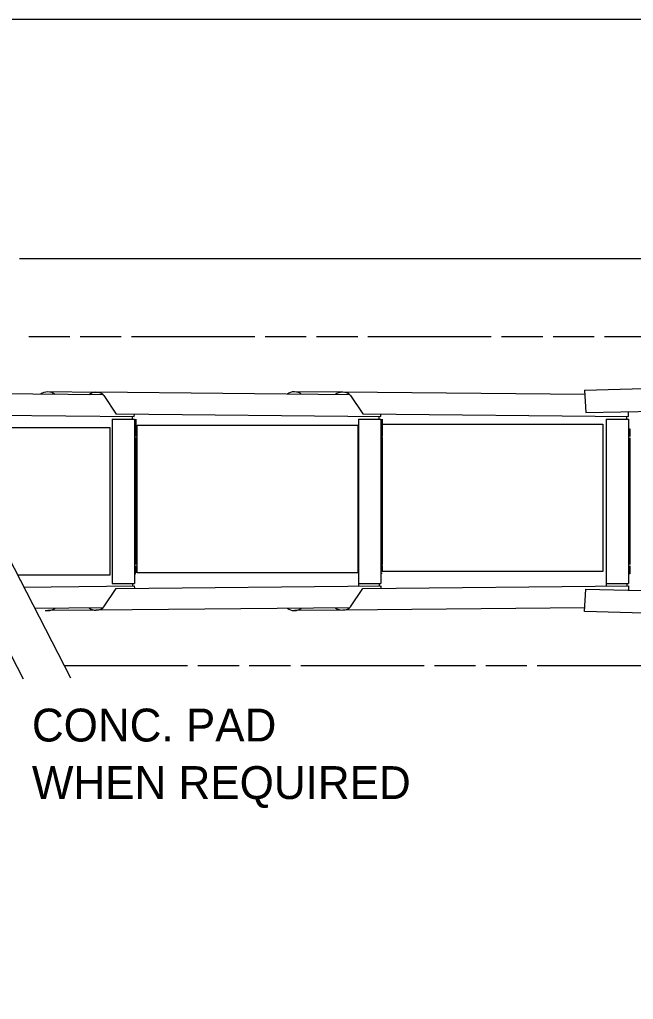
# Model space of a CAD drawing. Extents: x 47.45 to 50.2, y 10.37 to 12.04.
# Drawn here: x 49.6663 to 49.9275, y 11.6221 to 12.0393 of the extents above; entities that cross this region are included whole.
import ezdxf

# ---------------------------------------------------------------- set-up
doc = ezdxf.new("R2010")
doc.units = 0
for name, color, linetype in [('1', 7, 'Continuous'), ('13', 7, 'Continuous'), ('2', 7, 'Continuous'), ('5', 7, 'Continuous'), ('6', 7, 'Continuous'), ('7', 7, 'Continuous'), ('8', 7, 'Continuous'), ('9', 7, 'Continuous')]:
    doc.layers.add(name, color=color, linetype=linetype)

msp = doc.modelspace()

# ---------------------------------------------------------------- linework, layer by layer
at = {"layer": '1'}
for p, q in [((49.68769881681104, 11.904235345631207), (49.670202816811035, 11.904235345631207)), ((49.709568816811036, 11.904235345631207), (49.692072816811034, 11.904235345631207)), ((49.76643081681104, 11.904235345631207), (49.71394281681104, 11.904235345631207)), ((49.78830081681105, 11.904235345631207), (49.77080481681105, 11.904235345631207)), ((49.81017081681104, 11.904235345631207), (49.79267481681104, 11.904235345631207)), ((49.86703281681103, 11.904235345631207), (49.81454481681104, 11.904235345631207)), ((49.88890281681104, 11.904235345631207), (49.871406816811046, 11.904235345631207)), ((49.91077281681105, 11.904235345631207), (49.89327681681104, 11.904235345631207)), ((49.96763481681105, 11.904235345631207), (49.915146816811045, 11.904235345631207)), ((49.737824856811045, 11.764174033631205), (49.685336856811034, 11.764174033631205)), ((49.75969485681104, 11.764174033631205), (49.742198856811044, 11.764174033631205)), ((49.78156485681104, 11.764174033631205), (49.76406885681103, 11.764174033631205)), ((49.838426856811026, 11.764174033631205), (49.78593885681104, 11.764174033631205)), ((49.86029685681103, 11.764174033631205), (49.84280085681103, 11.764174033631205)), ((49.88216685681103, 11.764174033631205), (49.864670856811045, 11.764174033631205)), ((49.939028856811035, 11.764174033631205), (49.88654085681104, 11.764174033631205))]:
    msp.add_line(p, q, dxfattribs=at)
at = {"layer": '13'}
for points in [[(49.60995242481104, 11.910854665631208), (49.640932008811035, 11.850336001631206), (49.64842029681103, 11.860886089631204), (49.636488024811044, 11.828780929631208), (49.645119384811046, 11.842159537631208), (49.688007912811045, 11.758995217631206)], [(49.59130752081104, 11.907687889631205), (49.62946629681104, 11.833143265631207), (49.636954584811036, 11.843699185631207), (49.625022312811026, 11.811588193631206), (49.633653672811036, 11.824966801631206), (49.66785252081104, 11.758610305631207)]]:
    msp.add_lwpolyline(points, dxfattribs=at)
at = {"layer": '2'}
msp.add_lwpolyline([(47.45134757207292, 10.370553591835483), (50.20136838364104, 10.370553591835483), (50.20136838364104, 12.039316269645798), (47.45134757207292, 12.039316269645798)], close=True, dxfattribs=at)
at = {"layer": '5'}
for p, q in [((49.70197555281105, 11.879536825631206), (49.62560551281104, 11.880271657631205)), ((49.698948744811034, 11.880586585631205), (49.67836178481105, 11.880779041631207)), ((49.80685240881104, 11.879571817631208), (49.69883210481103, 11.880609913631206)), ((49.702226328811044, 11.879233561631208), (49.707457632811035, 11.871366193631207)), ((49.803819768811046, 11.880621577631207), (49.78323280881104, 11.880814033631205)), ((49.90684788081104, 11.879630137631208), (49.803819768811046, 11.880621577631207)), ((49.807097352811034, 11.879262721631205), (49.81232865681103, 11.871401185631209)), ((49.63030610481104, 11.871086257631205), (49.71513837681103, 11.870275609631207)), ((49.707340992811034, 11.871389521631208), (49.820009400811045, 11.870304769631208)), ((49.71513837681103, 11.870275609631207), (49.71515004081104, 11.871296209631206)), ((49.71513837681103, 11.870275609631207), (49.71515004081104, 11.871296209631206)), ((49.81232865681103, 11.871401185631209), (49.925399472811044, 11.870316433631208)), ((49.820009400811045, 11.870304769631208), (49.82002106481104, 11.871331201631206)), ((49.820009400811045, 11.870304769631208), (49.82002106481104, 11.871331201631206)), ((49.925399472811044, 11.870316433631208), (49.92541696881103, 11.872287649631208)), ((49.707340992811034, 11.797101505631206), (49.820009400811045, 11.798180425631207)), ((49.81232865681103, 11.797113169631206), (49.925399472811044, 11.798197921631207)), ((49.925399472811044, 11.798197921631207), (49.92541696881103, 11.796518305631208)), ((49.66805080881103, 11.797690537631205), (49.71513837681103, 11.798151265631207)), ((49.702226328811044, 11.789210809631207), (49.707457632811035, 11.797078177631207)), ((49.71513837681103, 11.798151265631207), (49.71515004081104, 11.797148161631208)), ((49.71513837681103, 11.798151265631207), (49.71515004081104, 11.797148161631208)), ((49.807097352811034, 11.789245801631207), (49.81232865681103, 11.797113169631206)), ((49.70195222481105, 11.788884217631207), (49.67273973681103, 11.788604281631205)), ((49.698948744811034, 11.787857785631209), (49.67836178481105, 11.787659497631209)), ((49.80682908081104, 11.788919209631208), (49.69883210481103, 11.787881113631208)), ((49.803819768811046, 11.787892777631207), (49.78323280881104, 11.787694489631207)), ((49.90683038481104, 11.788878385631207), (49.803819768811046, 11.787892777631207))]:
    msp.add_line(p, q, dxfattribs=at)
for centre, major_axis, ratio, start_param, end_param in [((49.678338390518945, 11.878669400230445), (0.0034707391596180658, -3.3317727577219806e-05), 0.6091359044745561, 1.5707963267948966, 2.597194110556324), ((49.678338390518945, 11.878669400230445), (0.0034707391596180658, -3.3317727577219806e-05), 0.6091359044745561, 0.5443985430334689, 1.5707963267948966), ((49.69892838551726, 11.87847174439616), (0.0035512620924689014, -3.409071598604574e-05), 0.5953240797610068, 1.5707963267948966, 2.597194110556324), ((49.69892838551726, 11.87847174439616), (0.0035512620924689014, -3.409071598604574e-05), 0.5953240797610068, 0.38397243543875254, 1.5707963267948966), ((49.78321106771052, 11.878703841175328), (-0.003470739159618019, 3.331772757722043e-05), 0.609135904474564, 4.71238898038469, 5.738786764146117), ((49.78321106771052, 11.878703841175328), (-0.0034707391596181607, 3.331772757722179e-05), 0.6091359044745395, 3.685991196623262, 4.71238898038469), ((49.80380106270884, 11.878506185341044), (-0.0035512620924688454, 3.409071598604626e-05), 0.5953240797610165, 4.71238898038469, 5.738786764146117), ((49.80380106270884, 11.878506185341044), (-0.003551262092468896, 3.409071598604675e-05), 0.5953240797610081, 3.5255650890285457, 4.71238898038469), ((49.678338390518945, 11.789774909104343), (0.0034707391596180658, 3.3317727577221005e-05), 0.6091359044745561, 4.385684821657424, 4.71238898038469), ((49.678338390518945, 11.789774909104343), (0.0034707391596180658, 3.3317727577221005e-05), 0.6091359044745561, 4.71238898038469, 5.726042660836264), ((49.69892838551726, 11.789972564938624), (0.0035512620924689014, 3.4090715986047e-05), 0.5953240797610068, 3.698735299933116, 4.71238898038469), ((49.69892838551726, 11.789972564938624), (0.0035512620924689014, 3.4090715986047e-05), 0.5953240797610068, 4.712388980384691, 5.8992128717408345), ((49.78321106771052, 11.78980935004924), (0.0034707391596181737, 3.331772757722206e-05), 0.6091359044745375, 3.698735299933116, 4.71238898038469), ((49.78321106771052, 11.78980935004924), (0.00347073915961805, 3.3317727577220876e-05), 0.6091359044745591, 4.71238898038469, 5.726042660836264), ((49.80380106270884, 11.79000700588352), (0.0035512620924687942, 3.409071598604596e-05), 0.5953240797610246, 3.698735299933116, 4.71238898038469), ((49.80380106270884, 11.79000700588352), (0.0035512620924688853, 3.4090715986046825e-05), 0.5953240797610094, 4.712388980384691, 5.8992128717408345)]:
    msp.add_ellipse(centre, major_axis=major_axis, ratio=ratio, start_param=start_param, end_param=end_param, dxfattribs=at)
at = {"layer": '6'}
for p, q in [((49.705655544811044, 11.869196689631208), (49.70579551281104, 11.869196689631208)), ((49.705655544811044, 11.869196689631208), (49.705655544811044, 11.799247681631206)), ((49.70579551281104, 11.869196689631208), (49.715179200811036, 11.869196689631208)), ((49.713855336811044, 11.869196689631208), (49.715179200811036, 11.869196689631208)), ((49.71440354481104, 11.869196689631208), (49.71440354481104, 11.870281441631207)), ((49.715179200811036, 11.869196689631208), (49.715179200811036, 11.799247681631206)), ((49.71572740881104, 11.869196689631208), (49.71572740881104, 11.861871697631207)), ((49.810526568811035, 11.869231681631208), (49.810672368811055, 11.869231681631208)), ((49.810526568811035, 11.869231681631208), (49.810526568811035, 11.798092945631208)), ((49.810672368811055, 11.869231681631208), (49.82005605681105, 11.869231681631208)), ((49.818726360811056, 11.869231681631208), (49.82005605681105, 11.869231681631208)), ((49.81927456881104, 11.869231681631208), (49.81927456881104, 11.870316433631208)), ((49.82005605681105, 11.869231681631208), (49.82005605681105, 11.799282673631208)), ((49.82059843281103, 11.869231681631208), (49.82059843281103, 11.861906689631207)), ((49.91591080881104, 11.869173361631207), (49.91591080881104, 11.798104609631206)), ((49.91591080881104, 11.869173361631207), (49.916062440811054, 11.869173361631207)), ((49.916062440811054, 11.869173361631207), (49.92544029681104, 11.869173361631207)), ((49.924122264811025, 11.869173361631207), (49.92544029681104, 11.869173361631207)), ((49.92465880881103, 11.869173361631207), (49.92465880881103, 11.870322265631206)), ((49.92544029681104, 11.869173361631207), (49.92544029681104, 11.799224353631205)), ((49.715179200811036, 11.865061801631207), (49.71572740881104, 11.865061801631207)), ((49.82005605681105, 11.865096793631206), (49.82059843281103, 11.865096793631206)), ((49.92544029681104, 11.865044305631207), (49.92598850481103, 11.865044305631207)), ((49.92598850481103, 11.865044305631207), (49.92598850481103, 11.861848369631208)), ((49.71572740881104, 11.861323489631205), (49.71572740881104, 11.807272513631206)), ((49.82059843281103, 11.861358481631205), (49.82059843281103, 11.807307505631208)), ((49.92598850481103, 11.861300161631208), (49.92598850481103, 11.807249185631205)), ((49.71572740881104, 11.806724305631207), (49.71572740881104, 11.803761649631205)), ((49.82059843281103, 11.806759297631206), (49.82059843281103, 11.804274865631207)), ((49.92598850481103, 11.806700977631209), (49.92598850481103, 11.803359241631206)), ((49.71572740881104, 11.803382569631207), (49.715179200811036, 11.803382569631207)), ((49.82059843281103, 11.803411729631208), (49.82005605681105, 11.803411729631208)), ((49.92598850481103, 11.803359241631206), (49.92544029681104, 11.803359241631206)), ((49.705655544811044, 11.799247681631206), (49.70579551281104, 11.799247681631206)), ((49.70579551281104, 11.799247681631206), (49.713855336811044, 11.799247681631206)), ((49.713855336811044, 11.799247681631206), (49.715179200811036, 11.799247681631206)), ((49.71440354481104, 11.799247681631206), (49.71440354481104, 11.798139601631206)), ((49.810526568811035, 11.799282673631208), (49.810672368811055, 11.799282673631208)), ((49.810672368811055, 11.799282673631208), (49.818726360811056, 11.799282673631208)), ((49.818726360811056, 11.799282673631208), (49.82005605681105, 11.799282673631208)), ((49.81927456881104, 11.799282673631208), (49.81927456881104, 11.798174593631206)), ((49.820009400811045, 11.798180425631207), (49.82002106481104, 11.797183153631208)), ((49.820009400811045, 11.798180425631207), (49.82002106481104, 11.797183153631208)), ((49.91591080881104, 11.799224353631205), (49.916062440811054, 11.799224353631205)), ((49.916062440811054, 11.799224353631205), (49.924122264811025, 11.799224353631205)), ((49.924122264811025, 11.799224353631205), (49.92544029681104, 11.799224353631205)), ((49.92465880881103, 11.799224353631205), (49.92465880881103, 11.798116273631205)), ((49.925399472811044, 11.798127937631206), (49.925405304811036, 11.797124833631207))]:
    msp.add_line(p, q, dxfattribs=at)
at = {"layer": '7'}
for points in [[(49.633105464811045, 11.865627505631206), (49.70471076081104, 11.865627505631206), (49.70471076081104, 11.802828529631208), (49.66540308081104, 11.802828529631208)], [(49.71632810481104, 11.866566457631206), (49.81020580881104, 11.866566457631206), (49.81020580881104, 11.803761649631205), (49.71632810481104, 11.803761649631205), (49.71632810481104, 11.866566457631206)], [(49.820569272811035, 11.867073841631209), (49.91444114481104, 11.867073841631209), (49.91444114481104, 11.804274865631207), (49.820569272811035, 11.804274865631207), (49.820569272811035, 11.867073841631209)]]:
    msp.add_lwpolyline(points, dxfattribs=at)
at = {"layer": '8'}
for p, q in [((49.90674290481104, 11.881531369631206), (49.997908728811055, 11.883928321631208)), ((49.90674290481104, 11.881531369631206), (49.907244456811036, 11.872031041631207)), ((49.907244456811036, 11.872031041631207), (49.96537783281103, 11.873255761631206)), ((49.90674290481104, 11.787268753631206), (49.907244456811036, 11.796763249631208)), ((49.907244456811036, 11.796763249631208), (49.96537783281103, 11.795544361631206)), ((49.997908728811055, 11.78487763363121), (49.90674290481104, 11.787268753631206))]:
    msp.add_line(p, q, dxfattribs=at)
at = {"layer": '9'}
msp.add_line((50.02283469681104, 11.937477745631206), (49.66634203281104, 11.937477745631206), dxfattribs=at)

# ---------------------------------------------------------------- texts
at = {"layer": '1'}
for s, p in [('CONC. PAD', (49.67157722542708, 11.731938144476834)), ('WHEN REQUIRED', (49.67157722542708, 11.707443744476834))]:
    msp.add_text(s, height=0.0139968, dxfattribs=at).set_placement(p)

doc.saveas('drawing.dxf')
